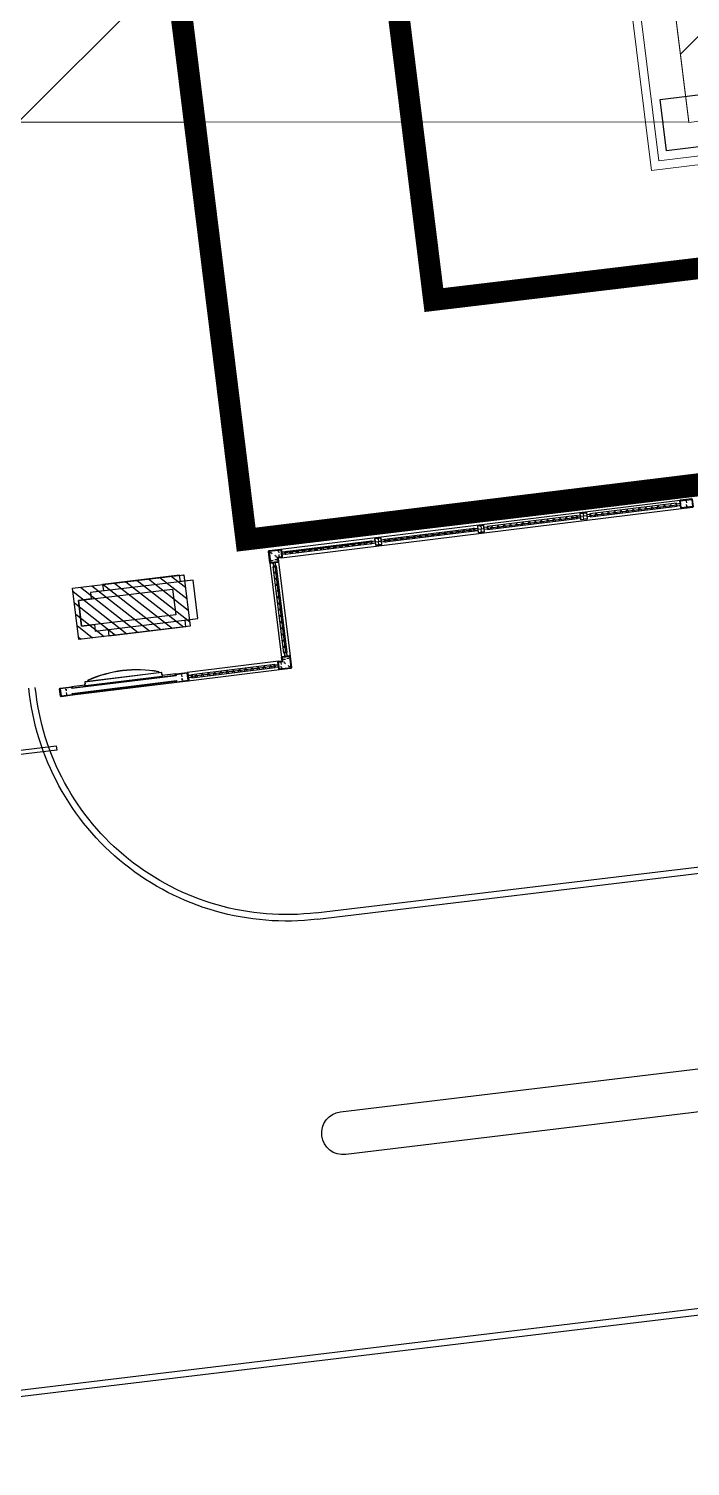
# Model space of a CAD drawing. Extents: x -15449 to 568150, y -1239737 to 53667.
# Drawn here: x 15385.33 to 15390.58, y 7569.91 to 7581.32 of the extents above; entities that cross this region are included whole.
import ezdxf

# ---------------------------------------------------------------- set-up
doc = ezdxf.new("R2010")
doc.units = 0
doc.header["$LTSCALE"] = 8
doc.linetypes.add('X-F10A-LAY-S0-00-ASITE-002$0$HIDDEN', pattern=[0.375, 0.25, -0.125])
doc.layers.get('0').update_dxf_attribs({"color": 1, "linetype": 'CONTINUOUS'})
doc.layers.add('A-REV-5', color=7, linetype='CONTINUOUS', true_color=0xff2300)
for name, color, linetype in [('boundary line', 1, 'CONTINUOUS'), ('eric - building setback', 5, 'CONTINUOUS'), ('KEY PLANE', 8, 'CONTINUOUS')]:
    doc.layers.add(name, color=color, linetype=linetype)
doc.layers.add('Title Blocks', color=255, linetype='CONTINUOUS', lineweight=9)
pattern_1 = [(44.999975, (-22981930.2, -2451526), (-2295.5562, 2295.5582), [])]

# ---------------------------------------------------------------- blocks, each defined once
blk = doc.blocks.new('key plane')
at = {"layer": 'A-REV-5'}
h = blk.add_hatch(dxfattribs=at)
h.set_pattern_fill('ANSI31', color=256, scale=1022.490742)
h.set_pattern_definition(pattern_1)
h.paths.add_polyline_path([(161951, -89266), (209585, -83353), (206072, -54868), (215510, -131081), (167865, -136910), (161951, -89266), (161951, -89266)])
h = blk.add_hatch(dxfattribs=at)
h.set_pattern_fill('ANSI31', color=256, scale=1022.490742)
h.set_pattern_definition(pattern_1)
h.paths.add_polyline_path([(149975, -108110), (153063, -109865), (156410, -136903), (107279, -136910), (107238, -108110)])
at = {"layer": 'KEY PLANE', "ltscale": 5000}
h = blk.add_hatch(dxfattribs=at)
h.set_pattern_fill('ANSI31', color=256, scale=1500, angle=726.8833, style=0)
h.set_pattern_definition([(141.883158, (59443.2, -1071863.27), (115.737594, 147.5163), [])])
h.paths.add_polyline_path([(156159, -147400), (156303, -148591), (153722, -148903), (153578, -147712)])
at = {"linetype": 'X-F10A-LAY-S0-00-ASITE-002$0$HIDDEN', "ltscale": 5, "const_width": 500, "elevation": -113027}
blk.add_lwpolyline([(123788, -35738), (215823, -24423), (263268, -133596), (157602, -146587), (153088, -109886), (136684, -100432), (134424, -98737), (132657, -96683), (131398, -94230), (130751, -91531), (129559, -83103)], close=True, dxfattribs=at)
at = {"elevation": -113027}
for points in [[(135869, -43131), (204552, -34702), (206940, -53757), (216468, -52574), (220016, -81155), (229543, -79972), (235679, -129591), (166996, -138029), (161082, -90386), (142028, -92751)], [(136092, -43305), (204379, -34925), (206767, -53980), (216294, -52797), (219842, -81378), (229369, -80195), (235456, -129417), (167170, -137806), (161256, -90163), (142202, -92528)], [(136985, -44001), (203684, -35816), (206072, -54872), (215599, -53690), (219147, -82270), (228674, -81088), (234564, -128720), (167865, -136914), (161951, -89271), (142897, -91636)], [(20879, -108110), (155279, -108110), (164316, -108320), (167864, -136901), (107279, -136910), (20879, -136910)], [(149975, -108110), (153063, -109865), (156410, -136903), (107279, -136910), (107238, -108110)]]:
    blk.add_lwpolyline(points, close=True, dxfattribs=at)
at = {"layer": 'boundary line', "const_width": 500, "elevation": -113027}
blk.add_lwpolyline([(123788, -35738), (215823, -24423), (263376, -133925), (157602, -146587), (153063, -109864), (138817, -101769), (134424, -98737), (132657, -96683), (131398, -94230), (130751, -91531), (129962, -85953)], close=True, dxfattribs=at)
at = {"layer": 'eric - building setback', "const_width": 500, "elevation": -113027}
blk.add_lwpolyline([(129361, -40090), (212725, -29841), (256115, -129758), (161953, -141031), (157717, -106758), (141477, -97529), (137794, -94988), (136835, -93873), (136121, -92481), (135668, -90595), (134919, -85298)], close=True, dxfattribs=at)
at = {"layer": 'KEY PLANE'}
for p, q in [((158399, -146808, -113046), (167666, -145669, -113046)), ((159220, -155242, -113027), (240302, -145483, -113027)), ((159220, -155242, -113027), (240302, -145483, -113027)), ((159252, -155389, -113027), (240320, -145632, -113027)), ((159252, -155389, -113027), (240320, -145632, -113027)), ((158424, -147006, -113027), (167690, -145867, -113027)), ((165573, -146002, -109518), (165498, -146011, -113027)), ((165573, -146005, -109518), (165499, -146014, -113027)), ((165576, -146026, -109518), (167586, -145779, -114781)), ((167582, -145755, -109518), (167632, -145748, -111857)), ((167583, -145758, -109518), (167657, -145748, -113027)), ((167588, -145801, -109518), (167663, -145792, -113027)), ((167589, -145804, -109518), (167638, -145798, -111857)), ((167632, -145748, -111857), (167657, -145745, -113027)), ((167638, -145798, -111857), (167663, -145795, -113027)), ((162893, -146331, -109518), (162967, -146322, -113027)), ((162893, -146331, -113027), (162967, -146322, -113027)), ((162893, -146334, -109518), (162968, -146325, -113027)), ((162893, -146334, -113027), (162968, -146325, -113027)), ((162970, -146347, -113027), (163119, -146328, -113027)), ((163191, -146295, -109518), (163116, -146304, -113027)), ((163191, -146295, -113027), (163116, -146304, -113027)), ((163191, -146298, -109518), (163116, -146307, -113027)), ((163191, -146298, -113027), (163116, -146307, -113027)), ((163194, -146319, -109518), (165278, -146063, -114781)), ((163194, -146319, -113027), (165278, -146063, -113027)), ((165275, -146038, -109518), (165349, -146029, -113027)), ((165275, -146038, -113027), (165349, -146029, -113027)), ((165275, -146041, -109518), (165350, -146032, -113027)), ((165275, -146041, -113027), (165350, -146032, -113027)), ((165281, -146085, -109518), (165355, -146076, -113027)), ((165281, -146085, -113027), (165355, -146076, -113027)), ((165281, -146088, -109518), (165355, -146079, -113027)), ((165281, -146088, -113027), (165355, -146079, -113027)), ((165501, -146036, -113027), (165352, -146054, -113027)), ((165578, -146048, -109518), (165504, -146057, -113027)), ((165579, -146051, -109518), (165504, -146060, -113027)), ((160514, -146649, -109518), (158504, -146896, -114781)), ((160511, -146624, -109518), (160585, -146615, -113027)), ((160511, -146627, -109518), (160586, -146618, -113027)), ((160516, -146671, -109518), (160591, -146661, -113027)), ((160517, -146674, -109518), (160591, -146664, -113027)), ((160588, -146640, -113027), (160737, -146621, -113027)), ((160808, -146587, -109518), (160734, -146597, -113027)), ((160808, -146587, -113027), (160734, -146597, -113027)), ((160809, -146590, -109518), (160734, -146600, -113027)), ((160809, -146590, -113027), (160734, -146600, -113027)), ((160814, -146634, -109518), (160740, -146643, -113027)), ((160814, -146634, -113027), (160740, -146643, -113027)), ((160815, -146637, -109518), (160740, -146646, -113027)), ((160815, -146637, -113027), (160740, -146646, -113027)), ((162896, -146356, -109518), (160812, -146612, -114781)), ((162896, -146356, -113027), (160812, -146612, -113027)), ((162899, -146378, -109518), (162973, -146369, -113027)), ((162899, -146378, -113027), (162973, -146369, -113027)), ((162899, -146381, -109518), (162973, -146372, -113027)), ((162899, -146381, -113027), (162973, -146372, -113027)), ((163196, -146341, -109518), (163122, -146350, -113027)), ((163196, -146341, -113027), (163122, -146350, -113027)), ((163197, -146344, -109518), (163122, -146353, -113027)), ((163197, -146344, -113027), (163122, -146353, -113027)), ((158342, -147016, -113027), (158322, -147001, -113027)), ((158451, -146877, -111857), (158426, -146880, -113027)), ((158501, -146874, -109518), (158427, -146883, -113027)), ((158507, -146918, -109518), (158432, -146927, -113027)), ((158457, -146927, -111857), (158433, -146930, -113027)), ((158501, -146871, -109518), (158451, -146877, -111857)), ((158507, -146921, -109518), (158457, -146927, -111857)), ((158154, -147122, -113027), (158424, -149317, -113027)), ((158240, -147205, -107763), (158231, -147131, -111272)), ((158243, -147205, -107763), (158234, -147131, -111272)), ((158265, -147202, -107763), (158512, -149212, -113027)), ((158286, -147200, -107763), (158277, -147125, -111272)), ((158289, -147199, -107763), (158280, -147125, -111272)), ((158352, -147098, -113027), (158622, -149292, -113027)), ((158487, -149215, -107763), (158493, -149265, -110103)), ((158490, -149215, -107763), (158499, -149289, -111272)), ((158493, -149265, -110103), (158496, -149290, -111272)), ((158533, -149210, -107763), (158543, -149284, -111272)), ((158536, -149209, -107763), (158543, -149259, -110103)), ((158543, -149259, -110103), (158546, -149284, -111272)), ((158352, -149408, -113027), (156232, -149669, -113027)), ((158377, -149607, -113027), (156257, -149867, -113027)), ((158272, -149519, -107763), (156337, -149757, -114781)), ((158269, -149494, -107763), (158319, -149488, -110103)), ((158270, -149497, -107763), (158344, -149488, -111272)), ((158275, -149541, -107763), (158349, -149531, -111272)), ((158275, -149544, -107763), (158325, -149537, -110103)), ((158319, -149488, -110103), (158344, -149485, -111272)), ((158325, -149537, -110103), (158350, -149534, -111272)), ((158434, -149398, -113027), (158454, -149414, -113027)), ((153868, -149959, -113027), (153552, -149998, -113027)), ((155995, -149900, -113027), (153577, -150197, -113027)), ((155970, -149701, -113027), (155655, -149740, -113027)), ((155976, -149744, -113027), (155955, -149728, -113027)), ((155989, -149857, -113027), (155974, -149877, -113027)), ((156284, -149738, -111857), (156259, -149741, -113027)), ((156334, -149735, -109518), (156260, -149744, -113027)), ((156339, -149779, -109518), (156265, -149788, -113027)), ((156290, -149788, -111857), (156265, -149791, -113027)), ((156334, -149732, -109518), (156284, -149738, -111857)), ((156340, -149782, -109518), (156290, -149788, -111857)), ((153573, -150021, -113027), (153558, -150041, -113027)), ((153592, -150170, -113027), (153572, -150154, -113027)), ((245211, -155149, -113027), (138950, -167926, -113027)), ((245229, -155298, -113027), (138967, -168074, -113027))]:
    blk.add_line(p, q, dxfattribs=at)
for points, elevation in [([(167195, -136379), (168385, -136231), (168533, -137422), (167342, -137570)], -113027), ([(167968, -145815), (167948, -145652), (167928, -145637), (167666, -145669), (167650, -145689), (167670, -145852), (167690, -145867), (167952, -145835)], -113027), ([(167668, -145687), (167930, -145654), (167950, -145817), (167688, -145849)], -113027), ([(165362, -146128), (165343, -145980), (165492, -145961), (165510, -146110)], -113027), ([(167581, -145744), (165571, -145991), (165580, -146062), (167590, -145814)], -114781), ([(160807, -146577), (162892, -146321), (162900, -146391), (160816, -146647)], -114781), ([(160807, -146577), (162892, -146321), (162900, -146391), (160816, -146647)], -113027), ([(163128, -146403), (163110, -146254), (162961, -146272), (162979, -146421)], -113027), ([(165274, -146028), (163189, -146284), (163198, -146354), (165282, -146098)], -114781), ([(165274, -146028), (163189, -146284), (163198, -146354), (165282, -146098)], -113027), ([(158500, -146861), (160509, -146614), (160518, -146684), (158508, -146931)], -114781), ([(160746, -146696), (160728, -146547), (160579, -146565), (160597, -146714)], -113027), ([(158137, -146840), (158399, -146808), (158419, -146824), (158439, -146986), (158424, -147006), (158342, -147016), (158352, -147098), (158337, -147118), (158174, -147138), (158154, -147122), (158122, -146860)], -113027), ([(158422, -146989), (158322, -147001), (158335, -147100), (158172, -147120), (158140, -146858), (158402, -146826)], -113027), ([(158477, -149217), (158229, -147207), (158300, -147198), (158547, -149208)], -113027), ([(158639, -149574), (158377, -149607), (158357, -149591), (158337, -149428), (158352, -149408), (158434, -149398), (158424, -149317), (158439, -149297), (158602, -149277), (158622, -149292), (158654, -149554)], -113027), ([(158355, -149426), (158454, -149414), (158442, -149315), (158604, -149295), (158637, -149557), (158375, -149589)], -113027), ([(155955, -149728), (155955, -149721), (155970, -149701), (156232, -149669), (156252, -149684), (156272, -149847), (156257, -149867), (155995, -149900), (155975, -149884), (155974, -149877), (153592, -150170), (153593, -150177), (153577, -150197), (153315, -150229), (153295, -150213), (153275, -150051), (153290, -150030), (153552, -149998), (153573, -150014), (153573, -150021)], -113027), ([(156341, -149792), (158277, -149554), (158268, -149484), (156332, -149722)], -113027), ([(153572, -150154), (155989, -149857), (155992, -149882), (156255, -149849), (156234, -149687), (155972, -149719), (155976, -149744), (153558, -150041), (153555, -150016), (153293, -150048), (153313, -150211), (153575, -150179)], -113027), ([(153210, -151468), (148748, -152006), (148736, -151908), (153198, -151369)], 6552254)]:
    blk.add_lwpolyline(points, close=True, dxfattribs=dict(at, elevation=elevation))
for points, elevation in [([(167650, -145689), (167668, -145687), (167666, -145669)], -113027), ([(165426, -145995), (165415, -145986), (165420, -146031)], -113027), ([(167690, -145867), (167688, -145849), (167670, -145852)], -113027), ([(167812, -145698), (167801, -145689), (167807, -145734)], -113027), ([(167825, -145804), (167817, -145815), (167811, -145770)], -113027), ([(163034, -146289), (163042, -146277), (163048, -146322)], -113027), ([(165438, -146094), (165429, -146105), (165424, -146060)], -113027), ([(160652, -146581), (160660, -146570), (160666, -146615)], -113027), ([(160664, -146681), (160675, -146689), (160669, -146645)], -113027), ([(163046, -146388), (163057, -146397), (163052, -146352)], -113027), ([(158137, -146840), (158140, -146858), (158122, -146860)], -113027), ([(158169, -146894), (158168, -146880), (158203, -146908)], -113027), ([(158288, -146986), (158302, -146985), (158266, -146957)], -113027), ([(158346, -146861), (158354, -146850), (158360, -146895)], -113027), ([(158359, -146968), (158370, -146976), (158364, -146932)], -113027), ([(158399, -146808), (158402, -146826), (158419, -146824)], -113027), ([(158424, -147006), (158422, -146989), (158439, -146986)], -113027), ([(158174, -147138), (158172, -147120), (158154, -147122)], -113027), ([(158195, -147077), (158184, -147068), (158229, -147063)], -113027), ([(158301, -147064), (158310, -147053), (158265, -147058)], -113027), ([(158352, -147098), (158335, -147100), (158337, -147118)], -113027), ([(158424, -149317), (158442, -149315), (158439, -149297)], -113027), ([(158581, -149338), (158592, -149346), (158547, -149352)], -113027), ([(158602, -149277), (158604, -149295), (158622, -149292)], -113027), ([(155652, -149715), (155645, -149665), (153859, -149885), (153865, -149935)], -113027), ([(155647, -149716), (155641, -149671), (153865, -149889), (153870, -149934)], -113027), ([(155571, -149653), (155574, -149674)], -142068), ([(155574, -149650), (155577, -149674)], -142068), ([(156232, -149669), (156234, -149687), (156252, -149684)], -113027), ([(158352, -149408), (158355, -149426), (158337, -149428)], -113027), ([(158377, -149607), (158375, -149589), (158357, -149591)], -113027), ([(158418, -149447), (158406, -149438), (158412, -149483)], -113027), ([(158431, -149553), (158422, -149564), (158416, -149520)], -113027), ([(158475, -149351), (158466, -149362), (158511, -149356)], -113027), ([(158488, -149428), (158474, -149430), (158510, -149458)], -113027), ([(158607, -149521), (158609, -149535), (158573, -149507)], -113027), ([(158639, -149574), (158637, -149557), (158654, -149554)], -113027), ([(153573, -150014), (153555, -150016), (153552, -149998)], -113027), ([(155652, -149715), (155658, -149765), (153871, -149984), (153865, -149935)], -113027), ([(155647, -149716), (155652, -149760), (153875, -149979), (153870, -149934)], -113027), ([(153925, -149853), (153928, -149877)], -113027), ([(153928, -149855), (153931, -149876)], -113027), ([(155955, -149721), (155972, -149719), (155970, -149701)], -113027), ([(155995, -149900), (155992, -149882), (155975, -149884)], -113027), ([(156117, -149730), (156106, -149721), (156111, -149766)], -113027), ([(156130, -149836), (156121, -149847), (156116, -149803)], -113027), ([(156272, -149847), (156255, -149849), (156257, -149867)], -113027), ([(153290, -150030), (153293, -150048), (153275, -150051)], -113027), ([(153295, -150213), (153313, -150211), (153315, -150229)], -113027), ([(153417, -150062), (153426, -150051), (153431, -150095)], -113027), ([(153430, -150168), (153441, -150177), (153436, -150132)], -113027), ([(153577, -150197), (153575, -150179), (153593, -150177)], -113027)]:
    blk.add_lwpolyline(points, dxfattribs=dict(at, elevation=elevation))
at = {"layer": 'KEY PLANE', "ltscale": 0.2, "elevation": -113027}
for points in [[(165364, -146125), (165347, -145982), (165489, -145965), (165507, -146107)], [(163125, -146400), (163107, -146257), (162964, -146275), (162982, -146418)], [(160743, -146693), (160725, -146550), (160582, -146568), (160600, -146711)]]:
    blk.add_lwpolyline(points, close=True, dxfattribs=at)
at = {"layer": 'KEY PLANE', "ltscale": 0.1}
for points, elevation in [([(165582, -146056, -0.414214), (165579, -146054), (165572, -145999, -0.414214), (165575, -145996), (165602, -145993), (165602, -145995), (165575, -145998, 0.414214), (165574, -145999), (165581, -146053, 0.414214), (165582, -146054), (165609, -146051), (165609, -146053)], -114781), ([(165711, -146001), (165688, -146030, -0.414214), (165685, -146031), (165684, -146030), (165715, -145991), (165754, -146022), (165754, -146022, -0.414214), (165751, -146023), (165721, -146000, 0.414214)], -113027), ([(165855, -145983), (165832, -146013, -0.414214), (165829, -146013), (165828, -146013), (165859, -145973), (165898, -146004), (165898, -146005, -0.414214), (165894, -146005), (165865, -145982, 0.414214)], -113027), ([(165999, -145965), (165976, -145995, -0.414214), (165972, -145995), (165972, -145995), (166003, -145956), (166042, -145986), (166042, -145987, -0.414214), (166038, -145987), (166009, -145964, 0.414214)], -113027), ([(166143, -145948), (166120, -145977, -0.414214), (166116, -145978), (166116, -145977), (166147, -145938), (166186, -145969), (166186, -145969, -0.414214), (166182, -145970), (166153, -145946, 0.414214)], -113027), ([(166287, -145930), (166264, -145960, -0.414214), (166260, -145960), (166260, -145960), (166291, -145920), (166330, -145951), (166330, -145951, -0.414214), (166326, -145952), (166297, -145929, 0.414214)], -113027), ([(166431, -145912), (166408, -145942, -0.414214), (166404, -145942), (166404, -145942), (166434, -145903), (166474, -145933), (166474, -145934, -0.414214), (166470, -145934), (166441, -145911, 0.414214)], -113027), ([(166575, -145895), (166551, -145924, -0.414214), (166548, -145925), (166548, -145924), (166578, -145885), (166618, -145916), (166617, -145916, -0.414214), (166614, -145916), (166584, -145893, 0.414214)], -113027), ([(166719, -145877), (166695, -145907, -0.414214), (166692, -145907), (166692, -145907), (166722, -145867), (166762, -145898), (166761, -145898, -0.414214), (166758, -145899), (166728, -145876, 0.414214)], -113027), ([(166862, -145859), (166839, -145889, -0.414214), (166836, -145889), (166835, -145889), (166866, -145849), (166906, -145880), (166905, -145881, -0.414214), (166902, -145881), (166872, -145858, 0.414214)], -113027), ([(167006, -145841), (166983, -145871, -0.414214), (166980, -145872), (166979, -145871), (167010, -145832), (167050, -145863), (167049, -145863, -0.414214), (167046, -145863), (167016, -145840, 0.414214)], -113027), ([(167150, -145824), (167127, -145853, -0.414214), (167124, -145854), (167123, -145853), (167154, -145814), (167193, -145845), (167193, -145845, -0.414214), (167190, -145846), (167160, -145823, 0.414214)], -113027), ([(167294, -145806), (167271, -145836, -0.414214), (167268, -145836), (167267, -145836), (167298, -145796), (167337, -145827), (167337, -145828, -0.414214), (167334, -145828), (167304, -145805, 0.414214)], -113027), ([(167438, -145788), (167415, -145818, -0.414214), (167412, -145818), (167411, -145818), (167442, -145779), (167481, -145809), (167481, -145810, -0.414214), (167478, -145810), (167448, -145787, 0.414214)], -113027), ([(167587, -145809, 0.414214), (167589, -145807), (167582, -145752, 0.414214), (167579, -145750), (167552, -145753), (167552, -145755), (167580, -145752, -0.414214), (167581, -145752), (167587, -145807, -0.414214), (167586, -145808), (167559, -145811), (167559, -145813)], -114781), ([(162897, -146386, 0.414214), (162899, -146383), (162893, -146329, 0.414214), (162890, -146326), (162862, -146330), (162863, -146331), (162890, -146328, -0.414214), (162891, -146329), (162898, -146383, -0.414214), (162897, -146384), (162870, -146388), (162870, -146389)], -114781), ([(162897, -146386, 0.414214), (162899, -146383), (162893, -146329, 0.414214), (162890, -146326), (162862, -146330), (162863, -146331), (162890, -146328, -0.414214), (162891, -146329), (162898, -146383, -0.414214), (162897, -146384), (162870, -146388), (162870, -146389)], -113027), ([(163200, -146349, -0.414214), (163197, -146347), (163190, -146292, -0.414214), (163193, -146289), (163220, -146286), (163220, -146287), (163193, -146291, 0.414214), (163192, -146292), (163199, -146346, 0.414214), (163200, -146347), (163227, -146344), (163227, -146345)], -114781), ([(163200, -146349, -0.414214), (163197, -146347), (163190, -146292, -0.414214), (163193, -146289), (163220, -146286), (163220, -146287), (163193, -146291, 0.414214), (163192, -146292), (163199, -146346, 0.414214), (163200, -146347), (163227, -146344), (163227, -146345)], -113027), ([(163294, -146298), (163271, -146327, -0.414214), (163268, -146328), (163267, -146328), (163298, -146288), (163337, -146319), (163337, -146319, -0.414214), (163334, -146320), (163304, -146297, 0.414214)], -114781), ([(163294, -146298), (163271, -146327, -0.414214), (163268, -146328), (163267, -146328), (163298, -146288), (163337, -146319), (163337, -146319, -0.414214), (163334, -146320), (163304, -146297, 0.414214)], -113027), ([(163438, -146280), (163415, -146310, -0.414214), (163412, -146310), (163411, -146310), (163442, -146270), (163481, -146301), (163481, -146302, -0.414214), (163478, -146302), (163448, -146279, 0.414214)], -114781), ([(163438, -146280), (163415, -146310, -0.414214), (163412, -146310), (163411, -146310), (163442, -146270), (163481, -146301), (163481, -146302, -0.414214), (163478, -146302), (163448, -146279, 0.414214)], -113027), ([(163582, -146262), (163559, -146292, -0.414214), (163556, -146293), (163555, -146292), (163586, -146253), (163625, -146284), (163625, -146284, -0.414214), (163622, -146284), (163592, -146261, 0.414214)], -114781), ([(163582, -146262), (163559, -146292, -0.414214), (163556, -146293), (163555, -146292), (163586, -146253), (163625, -146284), (163625, -146284, -0.414214), (163622, -146284), (163592, -146261, 0.414214)], -113027), ([(163726, -146245), (163703, -146274, -0.414214), (163700, -146275), (163699, -146274), (163730, -146235), (163769, -146266), (163769, -146266, -0.414214), (163766, -146267), (163736, -146244, 0.414214)], -114781), ([(163726, -146245), (163703, -146274, -0.414214), (163700, -146275), (163699, -146274), (163730, -146235), (163769, -146266), (163769, -146266, -0.414214), (163766, -146267), (163736, -146244, 0.414214)], -113027), ([(163870, -146227), (163847, -146257, -0.414214), (163843, -146257), (163843, -146257), (163874, -146217), (163913, -146248), (163913, -146249, -0.414214), (163909, -146249), (163880, -146226, 0.414214)], -114781), ([(163870, -146227), (163847, -146257, -0.414214), (163843, -146257), (163843, -146257), (163874, -146217), (163913, -146248), (163913, -146249, -0.414214), (163909, -146249), (163880, -146226, 0.414214)], -113027), ([(164014, -146209), (163991, -146239, -0.414214), (163987, -146239), (163987, -146239), (164018, -146200), (164057, -146230), (164057, -146231, -0.414214), (164053, -146231), (164024, -146208, 0.414214)], -114781), ([(164014, -146209), (163991, -146239, -0.414214), (163987, -146239), (163987, -146239), (164018, -146200), (164057, -146230), (164057, -146231, -0.414214), (164053, -146231), (164024, -146208, 0.414214)], -113027), ([(164158, -146192), (164135, -146221, -0.414214), (164131, -146222), (164131, -146221), (164162, -146182), (164201, -146213), (164201, -146213, -0.414214), (164197, -146214), (164168, -146190, 0.414214)], -114781), ([(164158, -146192), (164135, -146221, -0.414214), (164131, -146222), (164131, -146221), (164162, -146182), (164201, -146213), (164201, -146213, -0.414214), (164197, -146214), (164168, -146190, 0.414214)], -113027), ([(164302, -146174), (164279, -146204, -0.414214), (164275, -146204), (164275, -146204), (164305, -146164), (164345, -146195), (164345, -146196, -0.414214), (164341, -146196), (164312, -146173, 0.414214)], -114781), ([(164302, -146174), (164279, -146204, -0.414214), (164275, -146204), (164275, -146204), (164305, -146164), (164345, -146195), (164345, -146196, -0.414214), (164341, -146196), (164312, -146173, 0.414214)], -113027), ([(164446, -146156), (164422, -146186, -0.414214), (164419, -146186), (164419, -146186), (164449, -146147), (164489, -146177), (164488, -146178, -0.414214), (164485, -146178), (164455, -146155, 0.414214)], -114781), ([(164446, -146156), (164422, -146186, -0.414214), (164419, -146186), (164419, -146186), (164449, -146147), (164489, -146177), (164488, -146178, -0.414214), (164485, -146178), (164455, -146155, 0.414214)], -113027), ([(164590, -146139), (164566, -146168, -0.414214), (164563, -146169), (164563, -146168), (164593, -146129), (164633, -146160), (164632, -146160, -0.414214), (164629, -146161), (164599, -146137, 0.414214)], -114781), ([(164590, -146139), (164566, -146168, -0.414214), (164563, -146169), (164563, -146168), (164593, -146129), (164633, -146160), (164632, -146160, -0.414214), (164629, -146161), (164599, -146137, 0.414214)], -113027), ([(164733, -146121), (164710, -146151, -0.414214), (164707, -146151), (164706, -146151), (164737, -146111), (164777, -146142), (164776, -146142, -0.414214), (164773, -146143), (164743, -146120, 0.414214)], -114781), ([(164733, -146121), (164710, -146151, -0.414214), (164707, -146151), (164706, -146151), (164737, -146111), (164777, -146142), (164776, -146142, -0.414214), (164773, -146143), (164743, -146120, 0.414214)], -113027), ([(164877, -146103), (164854, -146133, -0.414214), (164851, -146133), (164850, -146133), (164881, -146093), (164921, -146124), (164920, -146125, -0.414214), (164917, -146125), (164887, -146102, 0.414214)], -114781), ([(164877, -146103), (164854, -146133, -0.414214), (164851, -146133), (164850, -146133), (164881, -146093), (164921, -146124), (164920, -146125, -0.414214), (164917, -146125), (164887, -146102, 0.414214)], -113027), ([(165021, -146086), (164998, -146115, -0.414214), (164995, -146116), (164994, -146115), (165025, -146076), (165064, -146107), (165064, -146107, -0.414214), (165061, -146107), (165031, -146084, 0.414214)], -114781), ([(165021, -146086), (164998, -146115, -0.414214), (164995, -146116), (164994, -146115), (165025, -146076), (165064, -146107), (165064, -146107, -0.414214), (165061, -146107), (165031, -146084, 0.414214)], -113027), ([(165165, -146068), (165142, -146097, -0.414214), (165139, -146098), (165138, -146098), (165169, -146058), (165208, -146089), (165208, -146089, -0.414214), (165205, -146090), (165175, -146067, 0.414214)], -114781), ([(165279, -146093, 0.414214), (165281, -146090), (165275, -146036, 0.414214), (165272, -146034), (165244, -146037), (165245, -146039), (165272, -146035, -0.414214), (165273, -146036), (165280, -146090, -0.414214), (165279, -146092), (165252, -146095), (165252, -146097)], -114781), ([(165279, -146093, 0.414214), (165281, -146090), (165275, -146036, 0.414214), (165272, -146034), (165244, -146037), (165245, -146039), (165272, -146035, -0.414214), (165273, -146036), (165280, -146090, -0.414214), (165279, -146092), (165252, -146095), (165252, -146097)], -113027), ([(160232, -146674), (160262, -146697, 0.414214), (160265, -146697), (160266, -146697), (160226, -146666), (160195, -146705), (160196, -146706, 0.414214), (160199, -146705), (160222, -146675, -0.414214)], -113027), ([(160376, -146657), (160406, -146680, 0.414214), (160409, -146679), (160410, -146679), (160370, -146648), (160339, -146687), (160340, -146688, 0.414214), (160343, -146687), (160366, -146658, -0.414214)], -113027), ([(160515, -146679, 0.414214), (160517, -146676), (160510, -146622, 0.414214), (160508, -146619), (160480, -146623), (160481, -146624), (160508, -146621, -0.414214), (160509, -146622), (160516, -146676, -0.414214), (160515, -146677), (160487, -146681), (160488, -146682)], -114781), ([(160818, -146642, -0.414214), (160815, -146639), (160808, -146585, -0.414214), (160810, -146582), (160838, -146579), (160838, -146580), (160811, -146584, 0.414214), (160810, -146585), (160816, -146639, 0.414214), (160818, -146640), (160845, -146637), (160845, -146638)], -114781), ([(160818, -146642, -0.414214), (160815, -146639), (160808, -146585, -0.414214), (160810, -146582), (160838, -146579), (160838, -146580), (160811, -146584, 0.414214), (160810, -146585), (160816, -146639, 0.414214), (160818, -146640), (160845, -146637), (160845, -146638)], -113027), ([(160922, -146589), (160952, -146613, 0.414214), (160955, -146612), (160955, -146612), (160916, -146581), (160885, -146620), (160886, -146621, 0.414214), (160889, -146620), (160912, -146591, -0.414214)], -114781), ([(161066, -146572), (161096, -146595, 0.414214), (161099, -146595), (161099, -146594), (161060, -146563), (161029, -146603), (161030, -146603, 0.414214), (161033, -146603), (161056, -146573, -0.414214)], -114781), ([(161066, -146572), (161096, -146595, 0.414214), (161099, -146595), (161099, -146594), (161060, -146563), (161029, -146603), (161030, -146603, 0.414214), (161033, -146603), (161056, -146573, -0.414214)], -113027), ([(161210, -146554), (161240, -146577, 0.414214), (161243, -146577), (161243, -146576), (161204, -146546), (161173, -146585), (161174, -146585, 0.414214), (161177, -146585), (161200, -146555, -0.414214)], -114781), ([(161210, -146554), (161240, -146577, 0.414214), (161243, -146577), (161243, -146576), (161204, -146546), (161173, -146585), (161174, -146585, 0.414214), (161177, -146585), (161200, -146555, -0.414214)], -113027), ([(161354, -146536), (161383, -146560, 0.414214), (161387, -146559), (161387, -146559), (161348, -146528), (161317, -146567), (161317, -146568, 0.414214), (161321, -146567), (161344, -146538, -0.414214)], -114781), ([(161354, -146536), (161383, -146560, 0.414214), (161387, -146559), (161387, -146559), (161348, -146528), (161317, -146567), (161317, -146568, 0.414214), (161321, -146567), (161344, -146538, -0.414214)], -113027), ([(161498, -146519), (161527, -146542, 0.414214), (161531, -146541), (161531, -146541), (161492, -146510), (161461, -146550), (161461, -146550, 0.414214), (161465, -146550), (161488, -146520, -0.414214)], -114781), ([(161498, -146519), (161527, -146542, 0.414214), (161531, -146541), (161531, -146541), (161492, -146510), (161461, -146550), (161461, -146550, 0.414214), (161465, -146550), (161488, -146520, -0.414214)], -113027), ([(161642, -146501), (161671, -146524, 0.414214), (161675, -146524), (161675, -146523), (161636, -146492), (161605, -146532), (161605, -146532, 0.414214), (161609, -146532), (161632, -146502, -0.414214)], -114781), ([(161642, -146501), (161671, -146524, 0.414214), (161675, -146524), (161675, -146523), (161636, -146492), (161605, -146532), (161605, -146532, 0.414214), (161609, -146532), (161632, -146502, -0.414214)], -113027), ([(161786, -146483), (161815, -146506, 0.414214), (161819, -146506), (161819, -146506), (161780, -146475), (161749, -146514), (161749, -146515, 0.414214), (161753, -146514), (161776, -146485, -0.414214)], -114781), ([(161786, -146483), (161815, -146506, 0.414214), (161819, -146506), (161819, -146506), (161780, -146475), (161749, -146514), (161749, -146515, 0.414214), (161753, -146514), (161776, -146485, -0.414214)], -113027), ([(161929, -146466), (161959, -146489, 0.414214), (161962, -146488), (161963, -146488), (161923, -146457), (161893, -146497), (161893, -146497, 0.414214), (161896, -146496), (161920, -146467, -0.414214)], -114781), ([(161929, -146466), (161959, -146489, 0.414214), (161962, -146488), (161963, -146488), (161923, -146457), (161893, -146497), (161893, -146497, 0.414214), (161896, -146496), (161920, -146467, -0.414214)], -113027), ([(162073, -146448), (162103, -146471, 0.414214), (162106, -146471), (162107, -146470), (162067, -146439), (162037, -146479), (162037, -146479, 0.414214), (162040, -146479), (162064, -146449, -0.414214)], -114781), ([(162073, -146448), (162103, -146471, 0.414214), (162106, -146471), (162107, -146470), (162067, -146439), (162037, -146479), (162037, -146479, 0.414214), (162040, -146479), (162064, -146449, -0.414214)], -113027), ([(162217, -146430), (162247, -146453, 0.414214), (162250, -146453), (162251, -146453), (162211, -146422), (162180, -146461), (162181, -146462, 0.414214), (162184, -146461), (162207, -146431, -0.414214)], -114781), ([(162217, -146430), (162247, -146453, 0.414214), (162250, -146453), (162251, -146453), (162211, -146422), (162180, -146461), (162181, -146462, 0.414214), (162184, -146461), (162207, -146431, -0.414214)], -113027), ([(162361, -146413), (162391, -146436, 0.414214), (162394, -146435), (162395, -146435), (162355, -146404), (162324, -146443), (162325, -146444, 0.414214), (162328, -146443), (162351, -146414, -0.414214)], -114781), ([(162361, -146413), (162391, -146436, 0.414214), (162394, -146435), (162395, -146435), (162355, -146404), (162324, -146443), (162325, -146444, 0.414214), (162328, -146443), (162351, -146414, -0.414214)], -113027), ([(162505, -146395), (162535, -146418, 0.414214), (162538, -146418), (162539, -146417), (162499, -146386), (162468, -146426), (162469, -146426, 0.414214), (162472, -146426), (162495, -146396, -0.414214)], -114781), ([(162505, -146395), (162535, -146418, 0.414214), (162538, -146418), (162539, -146417), (162499, -146386), (162468, -146426), (162469, -146426, 0.414214), (162472, -146426), (162495, -146396, -0.414214)], -113027), ([(162649, -146377), (162679, -146400, 0.414214), (162682, -146400), (162682, -146399), (162643, -146369), (162612, -146408), (162613, -146408, 0.414214), (162616, -146408), (162639, -146378, -0.414214)], -114781), ([(162649, -146377), (162679, -146400, 0.414214), (162682, -146400), (162682, -146399), (162643, -146369), (162612, -146408), (162613, -146408, 0.414214), (162616, -146408), (162639, -146378, -0.414214)], -113027), ([(162793, -146359), (162823, -146383, 0.414214), (162826, -146382), (162826, -146382), (162787, -146351), (162756, -146390), (162757, -146391, 0.414214), (162760, -146390), (162783, -146361, -0.414214)], -114781), ([(162793, -146359), (162823, -146383, 0.414214), (162826, -146382), (162826, -146382), (162787, -146351), (162756, -146390), (162757, -146391, 0.414214), (162760, -146390), (162783, -146361, -0.414214)], -113027), ([(158510, -146925, -0.414214), (158507, -146923), (158501, -146869, -0.414214), (158503, -146866), (158530, -146862), (158530, -146864), (158503, -146867, 0.414214), (158502, -146868), (158509, -146923, 0.414214), (158510, -146924), (158537, -146920), (158537, -146922)], -114781), ([(158649, -146869), (158679, -146892, 0.414214), (158682, -146892), (158683, -146891), (158643, -146860), (158612, -146900), (158613, -146900, 0.414214), (158616, -146900), (158639, -146870, -0.414214)], -113027), ([(158793, -146851), (158823, -146874, 0.414214), (158826, -146874), (158826, -146873), (158787, -146843), (158756, -146882), (158757, -146882, 0.414214), (158760, -146882), (158783, -146852, -0.414214)], -113027), ([(158937, -146834), (158967, -146857, 0.414214), (158970, -146856), (158970, -146856), (158931, -146825), (158900, -146864), (158901, -146865, 0.414214), (158904, -146864), (158927, -146835, -0.414214)], -113027), ([(159081, -146816), (159111, -146839, 0.414214), (159114, -146839), (159114, -146838), (159075, -146807), (159044, -146847), (159045, -146847, 0.414214), (159048, -146847), (159071, -146817, -0.414214)], -113027), ([(159225, -146798), (159254, -146821, 0.414214), (159258, -146821), (159258, -146820), (159219, -146790), (159188, -146829), (159188, -146829, 0.414214), (159192, -146829), (159215, -146799, -0.414214)], -113027), ([(159369, -146780), (159398, -146804, 0.414214), (159402, -146803), (159402, -146803), (159363, -146772), (159332, -146811), (159332, -146812, 0.414214), (159336, -146811), (159359, -146782, -0.414214)], -113027), ([(159513, -146763), (159542, -146786, 0.414214), (159546, -146785), (159546, -146785), (159507, -146754), (159476, -146794), (159476, -146794, 0.414214), (159480, -146794), (159503, -146764, -0.414214)], -113027), ([(159657, -146745), (159686, -146768, 0.414214), (159690, -146768), (159690, -146767), (159651, -146737), (159620, -146776), (159620, -146776, 0.414214), (159624, -146776), (159647, -146746, -0.414214)], -113027), ([(159800, -146727), (159830, -146751, 0.414214), (159833, -146750), (159834, -146750), (159794, -146719), (159764, -146758), (159764, -146759, 0.414214), (159768, -146758), (159791, -146729, -0.414214)], -113027), ([(159944, -146710), (159974, -146733, 0.414214), (159977, -146732), (159978, -146732), (159938, -146701), (159908, -146741), (159908, -146741, 0.414214), (159911, -146741), (159935, -146711, -0.414214)], -113027), ([(160088, -146692), (160118, -146715, 0.414214), (160121, -146715), (160122, -146714), (160082, -146683), (160052, -146723), (160052, -146723, 0.414214), (160055, -146723), (160079, -146693, -0.414214)], -113027), ([(158295, -147201, 0.414214), (158292, -147199), (158237, -147206, 0.414214), (158235, -147209), (158238, -147236), (158240, -147236), (158237, -147208, -0.414214), (158238, -147207), (158292, -147201, -0.414214), (158293, -147201), (158296, -147229), (158298, -147229)], -113027), ([(158272, -147340), (158295, -147310, 0.414214), (158295, -147307), (158295, -147307), (158264, -147346), (158303, -147377), (158304, -147376, 0.414214), (158303, -147373), (158274, -147350, -0.414214)], -111272), ([(158290, -147484), (158313, -147454, 0.414214), (158313, -147451), (158312, -147451), (158282, -147490), (158321, -147521), (158321, -147520, 0.414214), (158321, -147517), (158291, -147494, -0.414214)], -111272), ([(158308, -147628), (158331, -147598, 0.414214), (158330, -147595), (158330, -147594), (158299, -147634), (158339, -147665), (158339, -147664, 0.414214), (158339, -147661), (158309, -147638, -0.414214)], -111272), ([(158325, -147772), (158349, -147742, 0.414214), (158348, -147739), (158348, -147738), (158317, -147778), (158356, -147809), (158357, -147808, 0.414214), (158356, -147805), (158327, -147782, -0.414214)], -111272), ([(158343, -147916), (158366, -147886, 0.414214), (158366, -147883), (158365, -147882), (158335, -147922), (158374, -147952), (158374, -147952, 0.414214), (158374, -147949), (158344, -147926, -0.414214)], -111272), ([(158361, -148060), (158384, -148030, 0.414214), (158384, -148027), (158383, -148026), (158352, -148066), (158392, -148096), (158392, -148096, 0.414214), (158392, -148093), (158362, -148069, -0.414214)], -111272), ([(158378, -148204), (158402, -148174, 0.414214), (158401, -148171), (158401, -148170), (158370, -148210), (158409, -148240), (158410, -148240, 0.414214), (158409, -148236), (158380, -148213, -0.414214)], -111272), ([(158396, -148347), (158419, -148318, 0.414214), (158419, -148314), (158418, -148314), (158388, -148353), (158427, -148384), (158427, -148384, 0.414214), (158427, -148380), (158397, -148357, -0.414214)], -111272), ([(158414, -148491), (158437, -148462, 0.414214), (158437, -148458), (158436, -148458), (158405, -148497), (158445, -148528), (158445, -148528, 0.414214), (158445, -148524), (158415, -148501, -0.414214)], -111272), ([(158432, -148635), (158455, -148606, 0.414214), (158454, -148602), (158454, -148602), (158423, -148641), (158462, -148672), (158463, -148672, 0.414214), (158462, -148668), (158433, -148645, -0.414214)], -111272), ([(158449, -148779), (158472, -148750, 0.414214), (158472, -148746), (158472, -148746), (158441, -148785), (158480, -148816), (158481, -148816, 0.414214), (158480, -148812), (158450, -148789, -0.414214)], -111272), ([(158467, -148923), (158490, -148893, 0.414214), (158490, -148890), (158489, -148890), (158458, -148929), (158498, -148960), (158498, -148959, 0.414214), (158498, -148956), (158468, -148933, -0.414214)], -111272), ([(158485, -149067), (158508, -149037, 0.414214), (158507, -149034), (158507, -149034), (158476, -149073), (158516, -149104), (158516, -149103, 0.414214), (158515, -149100), (158486, -149077, -0.414214)], -111272), ([(158541, -149206, -0.414214), (158539, -149209), (158484, -149216, -0.414214), (158482, -149213), (158478, -149186), (158480, -149186), (158483, -149213, 0.414214), (158484, -149214), (158539, -149207, 0.414214), (158539, -149206), (158536, -149179), (158538, -149179)], -113027), ([(157020, -149664), (157050, -149687, 0.414214), (157053, -149686), (157054, -149686), (157014, -149655), (156984, -149694), (156984, -149695, 0.414214), (156988, -149694), (157011, -149665, -0.414214)], -113027), ([(157164, -149646), (157194, -149669, 0.414214), (157197, -149669), (157198, -149668), (157158, -149637), (157128, -149677), (157128, -149677, 0.414214), (157131, -149677), (157155, -149647, -0.414214)], -113027), ([(157308, -149628), (157338, -149651, 0.414214), (157341, -149651), (157342, -149650), (157302, -149620), (157272, -149659), (157272, -149659, 0.414214), (157275, -149659), (157299, -149629, -0.414214)], -113027), ([(157452, -149610), (157482, -149634, 0.414214), (157485, -149633), (157486, -149633), (157446, -149602), (157415, -149641), (157416, -149642, 0.414214), (157419, -149641), (157442, -149612, -0.414214)], -113027), ([(157596, -149593), (157626, -149616, 0.414214), (157629, -149615), (157630, -149615), (157590, -149584), (157559, -149624), (157560, -149624, 0.414214), (157563, -149624), (157586, -149594, -0.414214)], -113027), ([(157740, -149575), (157770, -149598, 0.414214), (157773, -149598), (157773, -149597), (157734, -149567), (157703, -149606), (157704, -149606, 0.414214), (157707, -149606), (157730, -149576, -0.414214)], -113027), ([(157884, -149557), (157914, -149581, 0.414214), (157917, -149580), (157917, -149580), (157878, -149549), (157847, -149588), (157848, -149589, 0.414214), (157851, -149588), (157874, -149559, -0.414214)], -113027), ([(158028, -149540), (158058, -149563, 0.414214), (158061, -149562), (158061, -149562), (158022, -149531), (157991, -149571), (157992, -149571, 0.414214), (157995, -149571), (158018, -149541, -0.414214)], -113027), ([(158172, -149522), (158201, -149545, 0.414214), (158205, -149545), (158205, -149544), (158166, -149513), (158135, -149553), (158135, -149553, 0.414214), (158139, -149553), (158162, -149523, -0.414214)], -113027), ([(158266, -149489, -0.414214), (158269, -149492), (158276, -149546, -0.414214), (158273, -149549), (158246, -149552), (158246, -149551), (158273, -149547, 0.414214), (158274, -149546), (158267, -149492, 0.414214), (158266, -149491), (158239, -149494), (158239, -149493)], -113027), ([(156336, -149727, 0.414214), (156333, -149729), (156340, -149784, 0.414214), (156343, -149786), (156370, -149783), (156370, -149781), (156343, -149785, -0.414214), (156342, -149784), (156335, -149729, -0.414214), (156336, -149728), (156363, -149725), (156363, -149723)], -114781), ([(156445, -149734), (156474, -149757, 0.414214), (156478, -149757), (156478, -149757), (156439, -149726), (156408, -149765), (156408, -149766, 0.414214), (156412, -149765), (156435, -149736, -0.414214)], -113027), ([(156589, -149717), (156618, -149740, 0.414214), (156622, -149739), (156622, -149739), (156583, -149708), (156552, -149747), (156552, -149748, 0.414214), (156556, -149747), (156579, -149718, -0.414214)], -113027), ([(156733, -149699), (156762, -149722, 0.414214), (156766, -149722), (156766, -149721), (156727, -149690), (156696, -149730), (156696, -149730, 0.414214), (156700, -149730), (156723, -149700, -0.414214)], -113027), ([(156877, -149681), (156906, -149704, 0.414214), (156910, -149704), (156910, -149703), (156871, -149673), (156840, -149712), (156840, -149712, 0.414214), (156844, -149712), (156867, -149682, -0.414214)], -113027)]:
    blk.add_lwpolyline(points, format="xyb", close=True, dxfattribs=dict(at, elevation=elevation))
at = {"layer": 'KEY PLANE', "ltscale": 5, "elevation": -113027}
blk.add_lwpolyline([(156159, -147400), (156303, -148591), (153722, -148903), (153578, -147712), (156159, -147400)], dxfattribs=at)
at = {"layer": 'KEY PLANE', "ltscale": 0.1, "elevation": -112126}
for points in [[(154273, -147628), (154291, -147777), (153993, -147812), (154011, -147962), (153713, -147997), (153785, -148593), (154083, -148557), (154101, -148706), (154399, -148670), (154417, -148819), (156204, -148603), (156186, -148454), (156484, -148418), (156376, -147525), (156078, -147561), (156060, -147412), (154273, -147628)], [(154083, -148557), (154101, -148706), (156484, -148418), (156376, -147525), (153993, -147812), (154011, -147962)], [(155897, -147734), (155969, -148329), (153785, -148593), (153713, -147997), (155897, -147734)]]:
    blk.add_lwpolyline(points, dxfattribs=at)
at = {"layer": 'KEY PLANE', "elevation": -113027}
blk.add_lwpolyline([(240857, -150100, -1), (240974, -151062), (159909, -160847, -1), (159790, -159857), (240857, -150100)], format="xyb", dxfattribs=at)
at = {"layer": 'KEY PLANE'}
for centre, radius, start, end in [((155074, -152392, -110512), 2788, 79.669, 114.3485), ((155074, -152391, -110512), 2783, 79.705, 114.3125)]:
    blk.add_arc(centre, radius, start, end, dxfattribs=at)
at = {"layer": 'KEY PLANE', "extrusion": (9.8461e-32, -5.11977e-16, -1)}
for radius, end in [(6000, 354.2715), (5850, 354.3004)]:
    blk.add_arc((-158535, -149432, 113027), radius, 263.137, end, dxfattribs=at)

msp = doc.modelspace()

# ---------------------------------------------------------------- block references
at = {"layer": 'Title Blocks', "xscale": 0.0003423013878597064, "yscale": 0.0003423013878597064, "zscale": 0.0003423013878597064}
msp.add_blockref('key plane', (15333.1067, 7627.4397), dxfattribs=at)

doc.saveas('drawing.dxf')
